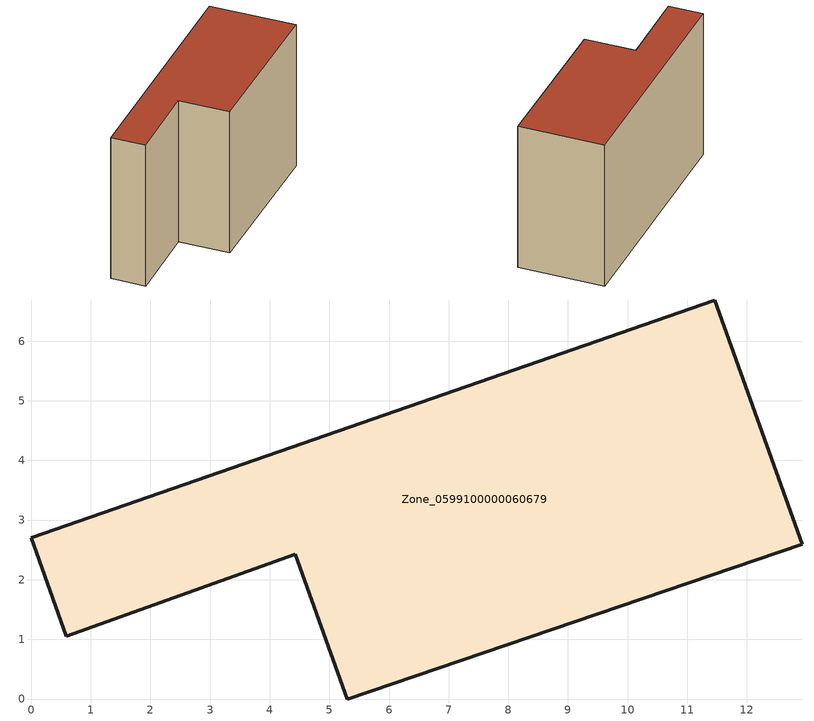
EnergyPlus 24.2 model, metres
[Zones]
Zone_0599100000060679
 floor ground (C_G): 4.43,2.43 0.59,1.05 0,2.7 11.46,6.69 12.93,2.59 5.3,0 z0
 wall outside (C_F): 11.46,6.69 0,2.7 0.59,1.05 4.43,2.43 5.3,0 12.93,2.59 11.46,6.69 z0:7.81
 roof outside (C_R): 5.3,0 12.93,2.59 11.46,6.69 0,2.7 0.59,1.05 4.43,2.43 z7.81
[BUILDING]
Pand.0599100000060679: North Axis=0; Terrain=City; Loads Convergence Tolerance Value=0.04; Temperature Convergence Tolerance Value=0.4; Solar Distribution=FullExterior; Maximum Number of Warmup Days=25; Minimum Number of Warmup Days=1
[Site:Location]
Rotterdam.The.Hague.AP_ZH_NLD Design_Conditions: Latitude=51.96; Longitude=4.45; Time Zone=1; Elevation=-4.5
[SITE:GROUNDTEMPERATURE:BUILDINGSURFACE]
18, 18, 18, 18, 18, 18, 18, 18, 18, 18, 18, 18
[MATERIAL] Thermal Absorptance=0.9; Solar Absorptance=0.7; Visible Absorptance=0.7
Name | Roughness | Thickness | Conductivity | Density | Specific Heat
G.TI.1946 | MediumSmooth | 0.15 | 1 | 540 | 1210
F.TI.1946 | Rough | 0.3 | 0.857143 | 1920 | 840
R.TI.1946 | MediumRough | 0.2 | 0.1 | 1500 | 1000
[CONSTRUCTION]
C_G: G.TI.1946
C_F: F.TI.1946
C_R: R.TI.1946
[ZONE]
Zone_0599100000060679: Type=1; Multiplier=1; Ceiling Height=Autocalculate; Volume=Autocalculate; Floor Area=autocalculate; Part of Total Floor Area=Yes
[ZONEINFILTRATION:DESIGNFLOWRATE]
Infil_Zone_0599100000060679: Zone or ZoneList or Space or SpaceList=Zone_0599100000060679; Schedule=AlwaysOn; Design Flow Rate Calculation Method=Flow/Area; Flow Rate per Floor Area=0.003; Constant Term Coefficient=1; Temperature Term Coefficient=0; Velocity Term Coefficient=0; Velocity Squared Term Coefficient=0
[HVACTEMPLATE:ZONE:IDEALLOADSAIRSYSTEM]
Zone_0599100000060679: Maximum Heating Supply Air Temperature=50; Minimum Cooling Supply Air Temperature=13; Maximum Heating Supply Air Humidity Ratio=0.0156; Minimum Cooling Supply Air Humidity Ratio=0.0077; Heating Limit=NoLimit; Cooling Limit=NoLimit; Dehumidification Control Type=ConstantSensibleHeatRatio; Cooling Sensible Heat Ratio=0.7; Dehumidification Setpoint=60; Humidification Control Type=None; Humidification Setpoint=30; Outdoor Air Method=None; Outdoor Air Flow Rate per Person=0.00944; Outdoor Air Flow Rate per Zone Floor Area=0; Outdoor Air Flow Rate per Zone=0; Demand Controlled Ventilation Type=None; Outdoor Air Economizer Type=NoEconomizer; Heat Recovery Type=None; Sensible Heat Recovery Effectiveness=0.7; Latent Heat Recovery Effectiveness=0.65
[ZONECONTROL:THERMOSTAT]
ThermostatControl_Zone_0599100000060679: Zone or ZoneList=Zone_0599100000060679; Control Type Schedule=DualSetpointControlType; Control 1=Thermostat_Zone_0599100000060679; Temperature Difference Between Cutout And Setpoint=0
[THERMOSTATSETPOINT:DUALSETPOINT]
Thermostat_Zone_0599100000060679: Heating Setpoint Temperature Schedule=HeatingSetpoint_Zone_0599100000060679; Cooling Setpoint Temperature Schedule=CoolingSetpoint_Zone_0599100000060679
[SCHEDULE:COMPACT]
HeatingSetpoint_Zone_0599100000060679: Through: 12/31, For: AllDays, Until: 24:00, 21
CoolingSetpoint_Zone_0599100000060679: Through: 12/31, For: AllDays, Until: 24:00, 24
DualSetpointControlType: Through: 12/31, For: AllDays, Until: 24:00, 4
AlwaysOn: Through: 12/31, For: AllDays, Until: 24:00, 1
